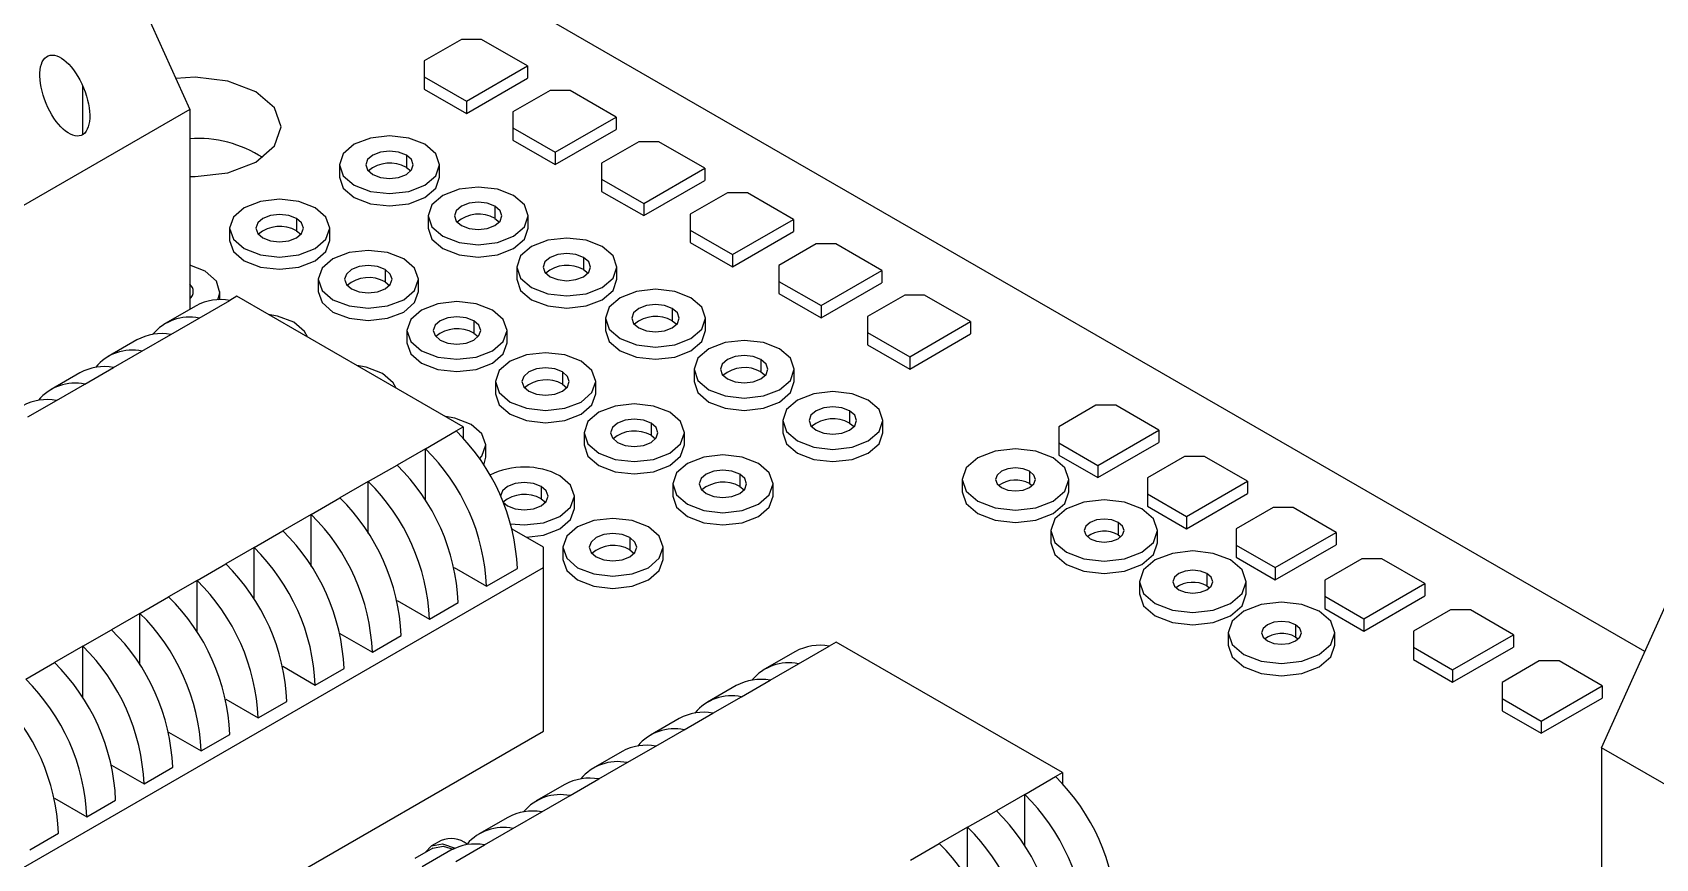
# Model space of a CAD drawing. Header units: millimetres. Extents: x 36 to 151, y 48 to 186.
# Drawn here: x 97.44 to 103.91, y 151.86 to 155.16 of the extents above; entities that cross this region are included whole.
import ezdxf

# ---------------------------------------------------------------- set-up
doc = ezdxf.new("R2010")
doc.units = ezdxf.units.MM

msp = doc.modelspace()

# ---------------------------------------------------------------- linework, layer by layer
at = {"color": 7, "linetype": 'Continuous', "lineweight": 25}
for p, q in [((97.7664, 155.5113), (98.0635, 154.8499)), ((103.8662, 152.6861), (99.0666, 155.4568)), ((99.1468, 155.1298), (98.9989, 155.0444)), ((99.2264, 155.1298), (99.1468, 155.1298)), ((99.4098, 155.0239), (99.2264, 155.1298)), ((98.9989, 155.0444), (98.9989, 154.9804)), ((99.1667, 154.8835), (99.4098, 155.0239)), ((99.4098, 155.0239), (99.4098, 154.9749)), ((98.9989, 154.9804), (98.9989, 154.9314)), ((98.9989, 154.9804), (99.1667, 154.8835)), ((99.1667, 154.8345), (99.4098, 154.9749)), ((97.6355, 154.9461), (97.6355, 154.7488)), ((98.9989, 154.9314), (99.1667, 154.8345)), ((99.5003, 154.9257), (99.3524, 154.8403)), ((99.58, 154.9257), (99.5003, 154.9257)), ((99.7634, 154.8198), (99.58, 154.9257)), ((98.0635, 154.8499), (94.4242, 152.749)), ((98.0635, 154.8499), (98.0635, 154.0518)), ((99.1667, 154.8835), (99.1667, 154.8345)), ((99.3524, 154.8403), (99.3524, 154.7763)), ((99.3524, 154.7763), (99.5202, 154.6794)), ((99.3524, 154.7763), (99.3524, 154.7273)), ((99.5202, 154.6794), (99.7634, 154.8198)), ((99.5202, 154.6304), (99.7634, 154.7708)), ((99.7634, 154.8198), (99.7634, 154.7708)), ((99.3524, 154.7273), (99.5202, 154.6304)), ((99.8539, 154.7216), (99.706, 154.6362)), ((99.9335, 154.7216), (99.8539, 154.7216)), ((100.1169, 154.6157), (99.9335, 154.7216)), ((98.9272, 154.6681), (98.9272, 154.6191)), ((99.5202, 154.6794), (99.5202, 154.6304)), ((99.706, 154.6362), (99.706, 154.5722)), ((98.6606, 154.6294), (98.6606, 154.5805)), ((98.9272, 154.6191), (98.9448, 154.6049)), ((99.06, 154.5805), (99.06, 154.6294)), ((99.706, 154.5722), (99.706, 154.5232)), ((99.706, 154.5722), (99.8738, 154.4753)), ((99.8738, 154.4753), (100.1169, 154.6157)), ((99.8738, 154.4263), (100.1169, 154.5667)), ((100.1169, 154.6157), (100.1169, 154.5667)), ((99.706, 154.5232), (99.8738, 154.4263)), ((100.2074, 154.5175), (100.0595, 154.4321)), ((100.2871, 154.5175), (100.2074, 154.5175)), ((100.4705, 154.4116), (100.2871, 154.5175)), ((99.2807, 154.4639), (99.2807, 154.415)), ((99.8738, 154.4753), (99.8738, 154.4263)), ((98.2222, 154.3764), (98.2222, 154.3274)), ((98.4888, 154.415), (98.4888, 154.366)), ((98.6216, 154.3274), (98.6216, 154.3764)), ((99.0141, 154.4253), (99.0141, 154.3763)), ((99.2807, 154.415), (99.2984, 154.4008)), ((99.4135, 154.3763), (99.4135, 154.4253)), ((100.0595, 154.4321), (100.0595, 154.3681)), ((100.2273, 154.2712), (100.4705, 154.4116)), ((100.4705, 154.4116), (100.4705, 154.3626)), ((98.4888, 154.366), (98.5064, 154.3519)), ((100.0595, 154.3681), (100.2273, 154.2712)), ((100.0595, 154.3681), (100.0595, 154.3191)), ((100.0595, 154.3191), (100.2273, 154.2222)), ((100.2273, 154.2222), (100.4705, 154.3626)), ((100.561, 154.3134), (100.4131, 154.228)), ((100.6406, 154.3134), (100.561, 154.3134)), ((100.824, 154.2075), (100.6406, 154.3134)), ((99.6343, 154.2598), (99.6343, 154.2109)), ((100.2273, 154.2712), (100.2273, 154.2222)), ((98.8423, 154.2109), (98.8423, 154.1619)), ((99.3677, 154.2212), (99.3677, 154.1722)), ((99.6343, 154.2109), (99.6519, 154.1967)), ((99.7671, 154.1722), (99.7671, 154.2212)), ((100.4131, 154.228), (100.4131, 154.164)), ((100.5809, 154.0671), (100.824, 154.2075)), ((100.824, 154.2075), (100.824, 154.1585)), ((98.1832, 154.0909), (98.1832, 154.1233)), ((98.5757, 154.1723), (98.5757, 154.1233)), ((98.8423, 154.1619), (98.86, 154.1478)), ((98.9751, 154.1233), (98.9751, 154.1723)), ((100.4131, 154.164), (100.4131, 154.115)), ((100.4131, 154.164), (100.5809, 154.0671)), ((100.4131, 154.115), (100.5809, 154.0181)), ((100.5809, 154.0181), (100.824, 154.1585)), ((98.0885, 154.0663), (97.9658, 153.9955)), ((98.0635, 154.1034), (98.068, 154.0988)), ((98.1007, 154.0172), (98.2233, 154.088)), ((98.2516, 154.1043), (98.2233, 154.088)), ((99.1541, 153.5833), (98.2516, 154.1043)), ((99.9878, 154.0557), (99.9878, 154.0068)), ((100.5809, 154.0671), (100.5809, 154.0181)), ((100.9145, 154.1093), (100.7666, 154.0239)), ((100.9942, 154.1093), (100.9145, 154.1093)), ((101.1776, 154.0034), (100.9942, 154.1093)), ((97.9876, 153.9519), (98.1007, 154.0172)), ((99.1959, 154.0068), (99.1959, 153.9578)), ((99.7212, 154.0171), (99.7212, 153.9681)), ((99.9878, 154.0068), (100.0055, 153.9926)), ((100.1207, 153.9681), (100.1207, 154.0171)), ((100.7666, 154.0239), (100.7666, 153.9599)), ((100.9344, 153.863), (101.1776, 154.0034)), ((101.1776, 154.0034), (101.1776, 153.9544)), ((97.8527, 153.9302), (97.7382, 153.864)), ((97.873, 153.8858), (97.9876, 153.9519)), ((98.9293, 153.9682), (98.9293, 153.9192)), ((99.1959, 153.9578), (99.2135, 153.9437)), ((99.3287, 153.9192), (99.3287, 153.9682)), ((100.7666, 153.9599), (100.9344, 153.863)), ((100.7666, 153.9599), (100.7666, 153.9109)), ((100.9344, 153.814), (101.1776, 153.9544)), ((97.7599, 153.8205), (97.873, 153.8858)), ((100.7666, 153.9109), (100.9344, 153.814)), ((100.9344, 153.863), (100.9344, 153.814)), ((97.625, 153.7987), (97.5105, 153.7326)), ((97.6453, 153.7543), (97.7599, 153.8205)), ((99.5494, 153.8027), (99.5494, 153.7537)), ((100.0748, 153.813), (100.0748, 153.764)), ((100.3414, 153.8516), (100.3414, 153.8027)), ((100.3414, 153.8027), (100.359, 153.7885)), ((100.4742, 153.764), (100.4742, 153.813)), ((97.5322, 153.689), (97.6453, 153.7543)), ((99.2828, 153.7641), (99.2828, 153.7151)), ((99.5494, 153.7537), (99.5671, 153.7396)), ((99.6822, 153.7151), (99.6822, 153.7641)), ((97.4177, 153.6229), (97.5322, 153.689)), ((101.6768, 153.6693), (101.5289, 153.5839)), ((101.7564, 153.6693), (101.6768, 153.6693)), ((101.9283, 153.57), (101.7564, 153.6693)), ((99.903, 153.5986), (99.903, 153.5496)), ((100.4283, 153.6089), (100.4283, 153.5599)), ((100.6949, 153.6475), (100.6949, 153.5985)), ((100.6949, 153.5985), (100.7126, 153.5844)), ((100.8278, 153.5599), (100.8278, 153.6089)), ((99.0032, 153.4962), (99.1258, 153.567)), ((99.1258, 153.567), (99.1541, 153.5833)), ((99.1541, 153.5833), (99.1541, 153.5371)), ((99.6364, 153.5599), (99.6364, 153.511)), ((99.903, 153.5496), (99.9206, 153.5355)), ((100.0358, 153.511), (100.0358, 153.5599)), ((101.5289, 153.5839), (101.5289, 153.5199)), ((101.6851, 153.4296), (101.9283, 153.57)), ((101.9283, 153.57), (101.9283, 153.521)), ((99.0032, 153.4962), (98.8901, 153.4309)), ((99.0032, 153.2892), (99.0032, 153.4962)), ((99.2438, 153.462), (99.2438, 153.511)), ((101.5289, 153.5199), (101.5289, 153.4709)), ((101.5289, 153.5199), (101.6851, 153.4296)), ((101.5289, 153.4709), (101.6851, 153.3807)), ((101.6851, 153.3807), (101.9283, 153.521)), ((98.7755, 153.3648), (98.8901, 153.4309)), ((99.236, 153.4299), (99.2438, 153.462)), ((101.4125, 153.4058), (101.4125, 153.3568)), ((101.6851, 153.4296), (101.6851, 153.3807)), ((102.0303, 153.4652), (101.8824, 153.3798)), ((102.1099, 153.4652), (102.0303, 153.4652)), ((102.2818, 153.3659), (102.1099, 153.4652)), ((98.7755, 153.3648), (98.6624, 153.2995)), ((98.7755, 153.1577), (98.7755, 153.3648)), ((99.4646, 153.3455), (99.4646, 153.2965)), ((99.9899, 153.3558), (99.9899, 153.3069)), ((100.2565, 153.3945), (100.2565, 153.3455)), ((100.2565, 153.3455), (100.2742, 153.3314)), ((100.3894, 153.3069), (100.3894, 153.3558)), ((101.1439, 153.3734), (101.1439, 153.3244)), ((101.4125, 153.3568), (101.4234, 153.3489)), ((101.5688, 153.3244), (101.5688, 153.3734)), ((101.8824, 153.3798), (101.8824, 153.3157)), ((102.0387, 153.2255), (102.2818, 153.3659)), ((102.2818, 153.3659), (102.2818, 153.3169)), ((98.5478, 153.2333), (98.6624, 153.2995)), ((99.4646, 153.2965), (99.4822, 153.2824)), ((99.5974, 153.2579), (99.5974, 153.3069)), ((101.8824, 153.3157), (102.0387, 153.2255)), ((101.8824, 153.3157), (101.8824, 153.2668)), ((102.0387, 153.1766), (102.2818, 153.3169)), ((98.5478, 153.2333), (98.4347, 153.168)), ((98.5478, 153.0263), (98.5478, 153.2333)), ((101.8824, 153.2668), (102.0387, 153.1766)), ((102.0387, 153.2255), (102.0387, 153.1766)), ((102.3839, 153.2611), (102.236, 153.1757)), ((102.4635, 153.2611), (102.3839, 153.2611)), ((102.6354, 153.1618), (102.4635, 153.2611)), ((98.3201, 153.1019), (98.4347, 153.168)), ((99.4742, 153.1032), (99.3492, 153.1754)), ((101.4975, 153.1693), (101.4975, 153.1203)), ((101.766, 153.2017), (101.766, 153.1527)), ((101.766, 153.1527), (101.777, 153.1448)), ((101.9223, 153.1203), (101.9223, 153.1693)), ((102.236, 153.1757), (102.236, 153.1116)), ((102.3922, 153.0214), (102.6354, 153.1618)), ((102.6354, 153.1618), (102.6354, 153.1128)), ((98.3201, 153.1019), (98.207, 153.0366)), ((98.3201, 152.8949), (98.3201, 153.1019)), ((99.4742, 153.0216), (99.4742, 153.1032)), ((99.5515, 153.1028), (99.5515, 153.0538)), ((99.8181, 153.1414), (99.8181, 153.0924)), ((99.8181, 153.0924), (99.8358, 153.0783)), ((99.9509, 153.0538), (99.9509, 153.1028)), ((102.236, 153.1116), (102.3922, 153.0214)), ((102.236, 153.1116), (102.236, 153.0627)), ((102.3922, 152.9724), (102.6354, 153.1128)), ((96.6888, 151.4136), (99.4742, 153.0216)), ((98.0925, 152.9704), (98.207, 153.0366)), ((99.1177, 153.0218), (99.2473, 152.947)), ((99.2473, 152.947), (99.3699, 153.0178)), ((99.4742, 152.3683), (99.4742, 153.0216)), ((102.236, 153.0627), (102.3922, 152.9724)), ((102.3922, 153.0214), (102.3922, 152.9724)), ((102.7374, 153.057), (102.5895, 152.9716)), ((102.8171, 153.057), (102.7374, 153.057)), ((102.989, 152.9577), (102.8171, 153.057)), ((98.0925, 152.9704), (97.9793, 152.9051)), ((98.0925, 152.7634), (98.0925, 152.9704)), ((101.851, 152.9652), (101.851, 152.9162)), ((102.1196, 152.9976), (102.1196, 152.9486)), ((102.1196, 152.9486), (102.1305, 152.9407)), ((102.2759, 152.9162), (102.2759, 152.9652)), ((102.5895, 152.9716), (102.5895, 152.9075)), ((102.7458, 152.8173), (102.989, 152.9577)), ((102.989, 152.9577), (102.989, 152.9087)), ((103.6937, 152.302), (103.9908, 152.9634)), ((97.8648, 152.839), (97.9793, 152.9051)), ((98.89, 152.8904), (99.0196, 152.8156)), ((102.5895, 152.9075), (102.5895, 152.8586)), ((102.5895, 152.9075), (102.7458, 152.8173)), ((102.7458, 152.7683), (102.989, 152.9087)), ((97.8648, 152.839), (97.7516, 152.7737)), ((97.8648, 152.632), (97.8648, 152.839)), ((99.0196, 152.8156), (99.1342, 152.8817)), ((102.5895, 152.8586), (102.7458, 152.7683)), ((103.091, 152.8529), (102.9431, 152.7675)), ((103.1706, 152.8529), (103.091, 152.8529)), ((103.3425, 152.7536), (103.1706, 152.8529)), ((97.6371, 152.7076), (97.7516, 152.7737)), ((98.6624, 152.7589), (98.7919, 152.6842)), ((102.2046, 152.7611), (102.2046, 152.7121)), ((102.4731, 152.7935), (102.4731, 152.7445)), ((102.6294, 152.7121), (102.6294, 152.7611)), ((102.7458, 152.8173), (102.7458, 152.7683)), ((102.9431, 152.7675), (102.9431, 152.7034)), ((103.0993, 152.6132), (103.3425, 152.7536)), ((103.3425, 152.7536), (103.3425, 152.7046)), ((97.6371, 152.7076), (97.5239, 152.6423)), ((97.6371, 152.5005), (97.6371, 152.7076)), ((98.7919, 152.6842), (98.9065, 152.7503)), ((100.4907, 152.6375), (100.6134, 152.7083)), ((100.6416, 152.7246), (100.6134, 152.7083)), ((101.5441, 152.2036), (100.6416, 152.7246)), ((102.4731, 152.7445), (102.4841, 152.7366)), ((102.9431, 152.7034), (103.0993, 152.6132)), ((102.9431, 152.7034), (102.9431, 152.6544)), ((103.0993, 152.5642), (103.3425, 152.7046)), ((97.4094, 152.5761), (97.5239, 152.6423)), ((98.4347, 152.6275), (98.5642, 152.5527)), ((100.4785, 152.6865), (100.3559, 152.6157)), ((100.3776, 152.5722), (100.4907, 152.6375)), ((102.9431, 152.6544), (103.0993, 152.5642)), ((103.4445, 152.6488), (103.2966, 152.5634)), ((103.5242, 152.6488), (103.4445, 152.6488)), ((103.6961, 152.5495), (103.5242, 152.6488)), ((98.5642, 152.5527), (98.6788, 152.6188)), ((100.2631, 152.506), (100.3776, 152.5722)), ((103.0993, 152.6132), (103.0993, 152.5642)), ((103.2966, 152.5634), (103.2966, 152.4993)), ((98.207, 152.4961), (98.3365, 152.4213)), ((100.2427, 152.5504), (100.1282, 152.4843)), ((100.1499, 152.4407), (100.2631, 152.506)), ((103.2966, 152.4993), (103.4529, 152.4091)), ((103.2966, 152.4993), (103.2966, 152.4503)), ((103.4529, 152.4091), (103.6961, 152.5495)), ((103.4529, 152.3601), (103.6961, 152.5005)), ((103.6961, 152.5495), (103.6961, 152.5005)), ((98.3365, 152.4213), (98.4511, 152.4874)), ((100.0354, 152.3746), (100.1499, 152.4407)), ((103.2966, 152.4503), (103.4529, 152.3601)), ((96.6888, 150.7604), (99.4742, 152.3683)), ((100.015, 152.419), (99.9005, 152.3529)), ((99.9222, 152.3093), (100.0354, 152.3746)), ((103.4529, 152.4091), (103.4529, 152.3601)), ((97.9793, 152.3646), (98.1088, 152.2898)), ((98.1088, 152.2898), (98.2234, 152.356)), ((99.8077, 152.2432), (99.9222, 152.3093)), ((105.1722, 151.4485), (103.6937, 152.302)), ((103.6937, 152.302), (103.6937, 151.3222)), ((99.7874, 152.2876), (99.6728, 152.2214)), ((99.6945, 152.1778), (99.8077, 152.2432)), ((97.7516, 152.2332), (97.8812, 152.1584)), ((97.8812, 152.1584), (97.9957, 152.2245)), ((99.58, 152.1117), (99.6945, 152.1778)), ((101.3932, 152.1165), (101.5158, 152.1873)), ((101.5158, 152.1873), (101.5441, 152.2036)), ((101.5441, 152.2036), (101.5441, 152.1574)), ((99.5597, 152.1561), (99.4451, 152.09)), ((99.4669, 152.0464), (99.58, 152.1117)), ((101.3932, 152.1165), (101.2801, 152.0512)), ((101.3932, 151.9094), (101.3932, 152.1165)), ((97.5239, 152.1017), (97.6535, 152.0269)), ((97.6535, 152.0269), (97.768, 152.0931)), ((99.3523, 151.9803), (99.4669, 152.0464)), ((101.1655, 151.985), (101.2801, 152.0512)), ((99.332, 152.0247), (99.2174, 151.9585)), ((99.2392, 151.915), (99.3523, 151.9803)), ((101.1655, 151.985), (101.0524, 151.9197)), ((101.1655, 151.778), (101.1655, 151.985)), ((97.4258, 151.8955), (97.5403, 151.9616)), ((99.0661, 151.9328), (99.0281, 151.9109)), ((99.1246, 151.8488), (99.2392, 151.915)), ((100.9379, 151.8536), (101.0524, 151.9197)), ((99.0331, 151.9023), (98.9606, 151.8604)), ((99.1043, 151.8932), (98.9897, 151.8271))]:
    msp.add_line(p, q, dxfattribs=at)
at = {"color": 7, "linetype": 'Continuous', "lineweight": 25, "flags": 128}
for points in [[(98.0635, 154.5824), (98.0844, 154.5821), (98.2159, 154.5972), (98.3274, 154.6401), (98.4018, 154.7045), (98.428, 154.7804), (98.4018, 154.8563), (98.3274, 154.9206), (98.2159, 154.9636), (98.0844, 154.9787), (98.0079, 154.9737)], [(99.0015, 154.711), (98.9367, 154.736), (98.8603, 154.7447), (98.7839, 154.736), (98.7191, 154.711), (98.6758, 154.6736), (98.6606, 154.6294), (98.6758, 154.5853), (98.7191, 154.5479), (98.7839, 154.5229), (98.8603, 154.5142), (98.9367, 154.5229), (99.0015, 154.5479), (99.0448, 154.5853), (99.06, 154.6294), (99.0448, 154.6736), (99.0015, 154.711)], [(98.9272, 154.6681), (98.8965, 154.6799), (98.8603, 154.684), (98.8241, 154.6799), (98.7934, 154.6681), (98.7729, 154.6503), (98.7657, 154.6294), (98.7729, 154.6086), (98.7934, 154.5908), (98.8241, 154.579), (98.8603, 154.5748), (98.8965, 154.579), (98.9272, 154.5908), (98.9477, 154.6086), (98.9549, 154.6294), (98.9477, 154.6503), (98.9272, 154.6681)], [(98.6606, 154.5805), (98.6758, 154.5363), (98.7191, 154.4989), (98.7839, 154.4739), (98.8603, 154.4652), (98.9367, 154.4739), (99.0015, 154.4989), (99.0448, 154.5363), (99.06, 154.5805), (99.06, 154.5805)], [(99.3551, 154.5069), (99.2903, 154.5319), (99.2138, 154.5406), (99.1374, 154.5319), (99.0726, 154.5069), (99.0293, 154.4695), (99.0141, 154.4253), (99.0293, 154.3812), (99.0726, 154.3438), (99.1374, 154.3188), (99.2138, 154.3101), (99.2903, 154.3188), (99.3551, 154.3438), (99.3983, 154.3812), (99.4135, 154.4253), (99.3983, 154.4695), (99.3551, 154.5069)], [(98.5631, 154.4579), (98.4983, 154.4829), (98.4219, 154.4916), (98.3455, 154.4829), (98.2807, 154.4579), (98.2374, 154.4205), (98.2222, 154.3764), (98.2374, 154.3322), (98.2807, 154.2948), (98.3455, 154.2698), (98.4219, 154.2611), (98.4983, 154.2698), (98.5631, 154.2948), (98.6064, 154.3322), (98.6216, 154.3764), (98.6064, 154.4205), (98.5631, 154.4579)], [(99.2807, 154.4639), (99.25, 154.4758), (99.2138, 154.4799), (99.1776, 154.4758), (99.147, 154.4639), (99.1265, 154.4462), (99.1193, 154.4253), (99.1265, 154.4044), (99.147, 154.3867), (99.1776, 154.3749), (99.2138, 154.3707), (99.25, 154.3749), (99.2807, 154.3867), (99.3012, 154.4044), (99.3084, 154.4253), (99.3012, 154.4462), (99.2807, 154.4639)], [(98.4888, 154.415), (98.4581, 154.4268), (98.4219, 154.431), (98.3857, 154.4268), (98.355, 154.415), (98.3345, 154.3973), (98.3273, 154.3764), (98.3345, 154.3555), (98.355, 154.3378), (98.3857, 154.3259), (98.4219, 154.3218), (98.4581, 154.3259), (98.4888, 154.3378), (98.5093, 154.3555), (98.5165, 154.3764), (98.5093, 154.3973), (98.4888, 154.415)], [(99.0141, 154.3763), (99.0293, 154.3322), (99.0726, 154.2948), (99.1374, 154.2698), (99.2138, 154.2611), (99.2903, 154.2698), (99.3551, 154.2948), (99.3983, 154.3322), (99.4135, 154.3763), (99.4135, 154.3763)], [(98.2222, 154.3274), (98.2374, 154.2832), (98.2807, 154.2458), (98.3455, 154.2209), (98.4219, 154.2121), (98.4983, 154.2209), (98.5631, 154.2458), (98.6064, 154.2832), (98.6216, 154.3274), (98.6216, 154.3274)], [(99.7086, 154.3028), (99.6438, 154.3278), (99.5674, 154.3365), (99.491, 154.3278), (99.4262, 154.3028), (99.3829, 154.2654), (99.3677, 154.2212), (99.3829, 154.1771), (99.4262, 154.1397), (99.491, 154.1147), (99.5674, 154.106), (99.6438, 154.1147), (99.7086, 154.1397), (99.7519, 154.1771), (99.7671, 154.2212), (99.7519, 154.2654), (99.7086, 154.3028)], [(98.9166, 154.2538), (98.8519, 154.2788), (98.7754, 154.2875), (98.699, 154.2788), (98.6342, 154.2538), (98.5909, 154.2164), (98.5757, 154.1723), (98.5909, 154.1281), (98.6342, 154.0907), (98.699, 154.0657), (98.7754, 154.057), (98.8519, 154.0657), (98.9166, 154.0907), (98.9599, 154.1281), (98.9751, 154.1723), (98.9599, 154.2164), (98.9166, 154.2538)], [(99.6343, 154.2598), (99.6036, 154.2717), (99.5674, 154.2758), (99.5312, 154.2717), (99.5005, 154.2598), (99.48, 154.2421), (99.4728, 154.2212), (99.48, 154.2003), (99.5005, 154.1826), (99.5312, 154.1708), (99.5674, 154.1666), (99.6036, 154.1708), (99.6343, 154.1826), (99.6548, 154.2003), (99.662, 154.2212), (99.6548, 154.2421), (99.6343, 154.2598)], [(98.1751, 154.0907), (98.183, 154.1185), (98.1695, 154.1652), (98.1247, 154.2048), (98.0635, 154.2289)], [(98.8423, 154.2109), (98.8116, 154.2227), (98.7754, 154.2269), (98.7392, 154.2227), (98.7086, 154.2109), (98.6881, 154.1931), (98.6809, 154.1723), (98.6881, 154.1514), (98.7086, 154.1336), (98.7392, 154.1218), (98.7754, 154.1177), (98.8116, 154.1218), (98.8423, 154.1336), (98.8628, 154.1514), (98.87, 154.1723), (98.8628, 154.1931), (98.8423, 154.2109)], [(98.5757, 154.1233), (98.5909, 154.0791), (98.6342, 154.0417), (98.699, 154.0168), (98.7754, 154.008), (98.8519, 154.0168), (98.9166, 154.0417), (98.9599, 154.0791), (98.9751, 154.1233), (98.9751, 154.1233)], [(99.3677, 154.1722), (99.3829, 154.1281), (99.4262, 154.0907), (99.491, 154.0657), (99.5674, 154.057), (99.6438, 154.0657), (99.7086, 154.0907), (99.7519, 154.1281), (99.7671, 154.1722), (99.7671, 154.1722)], [(100.0622, 154.0987), (99.9974, 154.1237), (99.9209, 154.1324), (99.8445, 154.1237), (99.7797, 154.0987), (99.7364, 154.0613), (99.7212, 154.0171), (99.7364, 153.973), (99.7797, 153.9356), (99.8445, 153.9106), (99.9209, 153.9018), (99.9974, 153.9106), (100.0622, 153.9356), (100.1054, 153.973), (100.1207, 154.0171), (100.1054, 154.0613), (100.0622, 154.0987)], [(99.2702, 154.0497), (99.2054, 154.0747), (99.129, 154.0834), (99.0526, 154.0747), (98.9878, 154.0497), (98.9445, 154.0123), (98.9293, 153.9682), (98.9445, 153.924), (98.9878, 153.8866), (99.0526, 153.8616), (99.129, 153.8529), (99.2054, 153.8616), (99.2702, 153.8866), (99.3135, 153.924), (99.3287, 153.9682), (99.3135, 154.0123), (99.2702, 154.0497)], [(99.9878, 154.0557), (99.9571, 154.0676), (99.9209, 154.0717), (99.8847, 154.0676), (99.8541, 154.0557), (99.8336, 154.038), (99.8264, 154.0171), (99.8336, 153.9962), (99.8541, 153.9785), (99.8847, 153.9667), (99.9209, 153.9625), (99.9571, 153.9667), (99.9878, 153.9785), (100.0083, 153.9962), (100.0155, 154.0171), (100.0083, 154.038), (99.9878, 154.0557)], [(98.4782, 154.0007), (98.4134, 154.0257), (98.3766, 154.0322)], [(98.5328, 153.942), (98.5215, 153.9633), (98.4782, 154.0007)], [(99.1959, 154.0068), (99.1652, 154.0186), (99.129, 154.0228), (99.0928, 154.0186), (99.0621, 154.0068), (99.0416, 153.989), (99.0344, 153.9682), (99.0416, 153.9473), (99.0621, 153.9295), (99.0928, 153.9177), (99.129, 153.9136), (99.1652, 153.9177), (99.1959, 153.9295), (99.2164, 153.9473), (99.2236, 153.9682), (99.2164, 153.989), (99.1959, 154.0068)], [(98.9293, 153.9192), (98.9445, 153.875), (98.9878, 153.8376), (99.0526, 153.8126), (99.129, 153.8039), (99.2054, 153.8126), (99.2702, 153.8376), (99.3135, 153.875), (99.3287, 153.9192), (99.3287, 153.9192)], [(99.7212, 153.9681), (99.7364, 153.924), (99.7797, 153.8866), (99.8445, 153.8616), (99.9209, 153.8529), (99.9974, 153.8616), (100.0622, 153.8866), (100.1054, 153.924), (100.1207, 153.9681), (100.1207, 153.9681)], [(100.4157, 153.8946), (100.3509, 153.9195), (100.2745, 153.9283), (100.1981, 153.9195), (100.1333, 153.8946), (100.09, 153.8572), (100.0748, 153.813), (100.09, 153.7689), (100.1333, 153.7315), (100.1981, 153.7065), (100.2745, 153.6977), (100.3509, 153.7065), (100.4157, 153.7315), (100.459, 153.7689), (100.4742, 153.813), (100.459, 153.8572), (100.4157, 153.8946)], [(99.6238, 153.8456), (99.559, 153.8706), (99.4825, 153.8793), (99.4061, 153.8706), (99.3413, 153.8456), (99.298, 153.8082), (99.2828, 153.7641), (99.298, 153.7199), (99.3413, 153.6825), (99.4061, 153.6575), (99.4825, 153.6488), (99.559, 153.6575), (99.6238, 153.6825), (99.667, 153.7199), (99.6822, 153.7641), (99.667, 153.8082), (99.6238, 153.8456)], [(100.3414, 153.8516), (100.3107, 153.8635), (100.2745, 153.8676), (100.2383, 153.8635), (100.2076, 153.8516), (100.1871, 153.8339), (100.1799, 153.813), (100.1871, 153.7921), (100.2076, 153.7744), (100.2383, 153.7626), (100.2745, 153.7584), (100.3107, 153.7626), (100.3414, 153.7744), (100.3619, 153.7921), (100.3691, 153.813), (100.3619, 153.8339), (100.3414, 153.8516)], [(98.8318, 153.7966), (98.767, 153.8216), (98.7302, 153.8281)], [(98.8863, 153.7379), (98.8751, 153.7592), (98.8318, 153.7966)], [(99.5494, 153.8027), (99.5187, 153.8145), (99.4825, 153.8187), (99.4463, 153.8145), (99.4157, 153.8027), (99.3952, 153.7849), (99.388, 153.7641), (99.3952, 153.7432), (99.4157, 153.7254), (99.4463, 153.7136), (99.4825, 153.7095), (99.5187, 153.7136), (99.5494, 153.7254), (99.5699, 153.7432), (99.5771, 153.7641), (99.5699, 153.7849), (99.5494, 153.8027)], [(100.0748, 153.764), (100.09, 153.7199), (100.1333, 153.6825), (100.1981, 153.6575), (100.2745, 153.6488), (100.3509, 153.6575), (100.4157, 153.6825), (100.459, 153.7199), (100.4742, 153.764), (100.4742, 153.764)], [(99.2828, 153.7151), (99.298, 153.6709), (99.3413, 153.6335), (99.4061, 153.6085), (99.4825, 153.5998), (99.559, 153.6085), (99.6238, 153.6335), (99.667, 153.6709), (99.6822, 153.7151), (99.6822, 153.7151)], [(99.9773, 153.6415), (99.9125, 153.6665), (99.8361, 153.6752), (99.7597, 153.6665), (99.6949, 153.6415), (99.6516, 153.6041), (99.6364, 153.5599), (99.6516, 153.5158), (99.6949, 153.4784), (99.7597, 153.4534), (99.8361, 153.4447), (99.9125, 153.4534), (99.9773, 153.4784), (100.0206, 153.5158), (100.0358, 153.5599), (100.0206, 153.6041), (99.9773, 153.6415)], [(100.7693, 153.6905), (100.7045, 153.7154), (100.628, 153.7242), (100.5516, 153.7154), (100.4868, 153.6905), (100.4435, 153.6531), (100.4283, 153.6089), (100.4435, 153.5648), (100.4868, 153.5274), (100.5516, 153.5024), (100.628, 153.4936), (100.7045, 153.5024), (100.7693, 153.5274), (100.8126, 153.5648), (100.8278, 153.6089), (100.8126, 153.6531), (100.7693, 153.6905)], [(100.6949, 153.6475), (100.6642, 153.6594), (100.628, 153.6635), (100.5919, 153.6594), (100.5612, 153.6475), (100.5407, 153.6298), (100.5335, 153.6089), (100.5407, 153.588), (100.5612, 153.5703), (100.5919, 153.5585), (100.628, 153.5543), (100.6642, 153.5585), (100.6949, 153.5703), (100.7154, 153.588), (100.7226, 153.6089), (100.7154, 153.6298), (100.6949, 153.6475)], [(99.1853, 153.5925), (99.1206, 153.6175), (99.0837, 153.624)], [(99.903, 153.5986), (99.8723, 153.6104), (99.8361, 153.6145), (99.7999, 153.6104), (99.7692, 153.5986), (99.7487, 153.5808), (99.7415, 153.5599), (99.7487, 153.5391), (99.7692, 153.5213), (99.7999, 153.5095), (99.8361, 153.5054), (99.8723, 153.5095), (99.903, 153.5213), (99.9235, 153.5391), (99.9307, 153.5599), (99.9235, 153.5808), (99.903, 153.5986)], [(99.2189, 153.4552), (99.2286, 153.4668), (99.2438, 153.511), (99.2286, 153.5551), (99.1853, 153.5925)], [(100.4283, 153.5599), (100.4435, 153.5158), (100.4868, 153.4784), (100.5516, 153.4534), (100.628, 153.4447), (100.7045, 153.4534), (100.7693, 153.4784), (100.8126, 153.5158), (100.8278, 153.5599), (100.8278, 153.5599)], [(99.6364, 153.511), (99.6516, 153.4668), (99.6949, 153.4294), (99.7597, 153.4044), (99.8361, 153.3957), (99.9125, 153.4044), (99.9773, 153.4294), (100.0206, 153.4668), (100.0358, 153.511), (100.0358, 153.511)], [(100.3309, 153.4374), (100.2661, 153.4624), (100.1896, 153.4711), (100.1132, 153.4624), (100.0484, 153.4374), (100.0051, 153.4), (99.9899, 153.3558), (100.0051, 153.3117), (100.0484, 153.2743), (100.1132, 153.2493), (100.1896, 153.2406), (100.2661, 153.2493), (100.3309, 153.2743), (100.3741, 153.3117), (100.3894, 153.3558), (100.3741, 153.4), (100.3309, 153.4374)], [(101.5066, 153.4601), (101.4376, 153.4867), (101.3564, 153.4961), (101.2751, 153.4867), (101.2061, 153.4601), (101.1601, 153.4204), (101.1439, 153.3734), (101.1601, 153.3265), (101.2061, 153.2867), (101.2751, 153.2601), (101.3564, 153.2508), (101.4376, 153.2601), (101.5066, 153.2867), (101.5526, 153.3265), (101.5688, 153.3734), (101.5526, 153.4204), (101.5066, 153.4601)], [(100.2565, 153.3945), (100.2258, 153.4063), (100.1896, 153.4104), (100.1534, 153.4063), (100.1228, 153.3945), (100.1023, 153.3767), (100.0951, 153.3558), (100.1023, 153.335), (100.1228, 153.3172), (100.1534, 153.3054), (100.1896, 153.3012), (100.2258, 153.3054), (100.2565, 153.3172), (100.277, 153.335), (100.2842, 153.3558), (100.277, 153.3767), (100.2565, 153.3945)], [(101.4125, 153.4058), (101.3867, 153.4158), (101.3564, 153.4192), (101.326, 153.4158), (101.3002, 153.4058), (101.283, 153.391), (101.277, 153.3734), (101.283, 153.3559), (101.3002, 153.341), (101.326, 153.3311), (101.3564, 153.3276), (101.3867, 153.3311), (101.4125, 153.341), (101.4297, 153.3559), (101.4357, 153.3734), (101.4297, 153.391), (101.4125, 153.4058)], [(99.4646, 153.3455), (99.4339, 153.3573), (99.3977, 153.3615), (99.3615, 153.3573), (99.3308, 153.3455), (99.3103, 153.3278), (99.3031, 153.3069)], [(99.3132, 153.2824), (99.3308, 153.2683), (99.3615, 153.2564), (99.3977, 153.2523), (99.4339, 153.2564), (99.4646, 153.2683), (99.4851, 153.286), (99.4923, 153.3069), (99.4851, 153.3278), (99.4646, 153.3455), (99.4646, 153.3455)], [(99.3437, 153.1959), (99.3977, 153.1916), (99.4741, 153.2004), (99.5389, 153.2253), (99.5822, 153.2627), (99.5974, 153.3069), (99.5822, 153.351), (99.5389, 153.3884)], [(99.9899, 153.3069), (100.0051, 153.2627), (100.0484, 153.2253), (100.1132, 153.2003), (100.1896, 153.1916), (100.2661, 153.2003), (100.3309, 153.2253), (100.3741, 153.2627), (100.3894, 153.3069), (100.3894, 153.3069)], [(101.1439, 153.3244), (101.1601, 153.2775), (101.2061, 153.2377), (101.2751, 153.2111), (101.3564, 153.2018), (101.4376, 153.2111), (101.5066, 153.2377), (101.5526, 153.2775), (101.5688, 153.3244), (101.5688, 153.3244)], [(101.8601, 153.256), (101.7912, 153.2826), (101.7099, 153.292), (101.6286, 153.2826), (101.5597, 153.256), (101.5136, 153.2163), (101.4975, 153.1693), (101.5136, 153.1224), (101.5597, 153.0826), (101.6286, 153.056), (101.7099, 153.0467), (101.7912, 153.056), (101.8601, 153.0826), (101.9062, 153.1224), (101.9223, 153.1693), (101.9062, 153.2163), (101.8601, 153.256)], [(99.4059, 153.1427), (99.4741, 153.1514), (99.5389, 153.1763), (99.5822, 153.2138), (99.5974, 153.2579)], [(99.8925, 153.1843), (99.8277, 153.2093), (99.7512, 153.218), (99.6748, 153.2093), (99.61, 153.1843), (99.5667, 153.1469), (99.5515, 153.1028), (99.5667, 153.0586), (99.61, 153.0212), (99.6748, 152.9962), (99.7512, 152.9875), (99.8277, 152.9962), (99.8925, 153.0212), (99.9357, 153.0586), (99.9509, 153.1028), (99.9357, 153.1469), (99.8925, 153.1843)], [(101.766, 153.2017), (101.7403, 153.2117), (101.7099, 153.2151), (101.6795, 153.2117), (101.6538, 153.2017), (101.6366, 153.1869), (101.6305, 153.1693), (101.6366, 153.1518), (101.6538, 153.1369), (101.6795, 153.127), (101.7099, 153.1235), (101.7403, 153.127), (101.766, 153.1369), (101.7832, 153.1518), (101.7893, 153.1693), (101.7832, 153.1869), (101.766, 153.2017)], [(99.8181, 153.1414), (99.7874, 153.1532), (99.7512, 153.1574), (99.715, 153.1532), (99.6844, 153.1414), (99.6639, 153.1237), (99.6567, 153.1028), (99.6639, 153.0819), (99.6844, 153.0642), (99.715, 153.0523), (99.7512, 153.0482), (99.7874, 153.0523), (99.8181, 153.0642), (99.8386, 153.0819), (99.8458, 153.1028), (99.8386, 153.1237), (99.8181, 153.1414)], [(101.4975, 153.1203), (101.5136, 153.0734), (101.5597, 153.0336), (101.6286, 153.007), (101.7099, 152.9977), (101.7912, 153.007), (101.8601, 153.0336), (101.9062, 153.0734), (101.9223, 153.1203), (101.9223, 153.1203)], [(102.2137, 153.0519), (102.1448, 153.0785), (102.0635, 153.0879), (101.9822, 153.0785), (101.9132, 153.0519), (101.8672, 153.0122), (101.851, 152.9652), (101.8672, 152.9183), (101.9132, 152.8785), (101.9822, 152.8519), (102.0635, 152.8426), (102.1448, 152.8519), (102.2137, 152.8785), (102.2597, 152.9183), (102.2759, 152.9652), (102.2597, 153.0122), (102.2137, 153.0519)], [(99.5515, 153.0538), (99.5667, 153.0096), (99.61, 152.9722), (99.6748, 152.9473), (99.7512, 152.9385), (99.8277, 152.9473), (99.8925, 152.9722), (99.9357, 153.0096), (99.9509, 153.0538), (99.9509, 153.0538)], [(102.1196, 152.9976), (102.0938, 153.0076), (102.0635, 153.011), (102.0331, 153.0076), (102.0073, 152.9976), (101.9901, 152.9828), (101.9841, 152.9652), (101.9901, 152.9477), (102.0073, 152.9328), (102.0331, 152.9229), (102.0635, 152.9194), (102.0938, 152.9229), (102.1196, 152.9328), (102.1368, 152.9477), (102.1428, 152.9652), (102.1368, 152.9828), (102.1196, 152.9976)], [(101.851, 152.9162), (101.8672, 152.8693), (101.9132, 152.8295), (101.9822, 152.8029), (102.0635, 152.7936), (102.1448, 152.8029), (102.2137, 152.8295), (102.2597, 152.8693), (102.2759, 152.9162), (102.2759, 152.9162)], [(102.5672, 152.8478), (102.4983, 152.8744), (102.417, 152.8838), (102.3357, 152.8744), (102.2668, 152.8478), (102.2208, 152.8081), (102.2046, 152.7611), (102.2208, 152.7142), (102.2668, 152.6744), (102.3357, 152.6478), (102.417, 152.6385), (102.4983, 152.6478), (102.5672, 152.6744), (102.6133, 152.7142), (102.6294, 152.7611), (102.6133, 152.8081), (102.5672, 152.8478)], [(102.4731, 152.7935), (102.4474, 152.8035), (102.417, 152.8069), (102.3866, 152.8035), (102.3609, 152.7935), (102.3437, 152.7787), (102.3376, 152.7611), (102.3437, 152.7436), (102.3609, 152.7287), (102.3866, 152.7188), (102.417, 152.7153), (102.4474, 152.7188), (102.4731, 152.7287), (102.4903, 152.7436), (102.4964, 152.7611), (102.4903, 152.7787), (102.4731, 152.7935)], [(102.2046, 152.7121), (102.2208, 152.6652), (102.2668, 152.6254), (102.3357, 152.5988), (102.417, 152.5895), (102.4983, 152.5988), (102.5672, 152.6254), (102.6133, 152.6652), (102.6294, 152.7121), (102.6294, 152.7121)], [(99.0027, 151.8847), (99.0281, 151.9109), (99.0717, 151.9194), (99.122, 151.9022)], [(99.0331, 151.9023), (99.0744, 151.9103), (99.1138, 151.8983)]]:
    msp.add_lwpolyline(points, dxfattribs=at)
at = {"color": 7, "linetype": 'Continuous', "lineweight": 25}
for centre, radius, start, end in [((98.0954, 154.2573), 0.4772, 57.09627, 93.83962), ((98.8616, 154.5031), 0.1332, 60.5116, 130.13777), ((98.4232, 154.2501), 0.1332, 60.5116, 130.13777), ((99.2152, 154.299), 0.1332, 60.5116, 130.13777), ((98.7768, 154.0459), 0.1332, 60.5116, 130.13777), ((99.5687, 154.0949), 0.1332, 60.5116, 130.13777), ((98.0401, 154.1233), 0.0374, 308.80483, 51.19517), ((98.1864, 153.8881), 0.2033, 79.5234, 118.78491), ((98.0624, 153.8299), 0.1911, 78.42634, 140.24636), ((99.9223, 153.8908), 0.1332, 60.5116, 130.13777), ((97.9506, 153.752), 0.2033, 79.5234, 118.78491), ((99.1303, 153.8418), 0.1332, 60.5116, 130.13777), ((97.8347, 153.6985), 0.1911, 78.42634, 140.24636), ((97.7229, 153.6205), 0.2033, 79.5234, 118.78491), ((100.2758, 153.6867), 0.1332, 60.5116, 130.13777), ((97.607, 153.5671), 0.1911, 78.42634, 140.24636), ((99.4839, 153.6377), 0.1332, 60.5116, 130.13777), ((97.4952, 153.4891), 0.2033, 79.5234, 118.78491), ((100.6294, 153.4826), 0.1332, 60.5116, 130.13777), ((98.5488, 152.9817), 0.8219, 2.51749, 45.40789), ((99.8374, 153.4336), 0.1332, 60.5116, 130.13777), ((98.4262, 152.9109), 0.8219, 2.51749, 45.40789), ((98.3131, 152.8456), 0.8219, 2.51749, 45.40789), ((99.3975, 153.1148), 0.308, 62.66402, 116.48101), ((98.1985, 152.7795), 0.8219, 2.51749, 45.40789), ((100.191, 153.2295), 0.1332, 60.5116, 130.13777), ((101.357, 153.2568), 0.1143, 61.00228, 126.33673), ((98.0854, 152.7142), 0.8219, 2.51749, 45.40789), ((99.399, 153.1806), 0.1332, 60.5116, 130.13777), ((97.9708, 152.6481), 0.8219, 2.51749, 45.40789), ((97.8577, 152.5827), 0.8219, 2.51749, 45.40789), ((101.7106, 153.0527), 0.1143, 61.00228, 126.33673), ((97.7431, 152.5166), 0.8219, 2.51749, 45.40789), ((99.7526, 152.9765), 0.1332, 60.5116, 130.13777), ((97.63, 152.4513), 0.8219, 2.51749, 45.40789), ((97.5155, 152.3852), 0.8219, 2.51749, 45.40789), ((102.0641, 152.8486), 0.1143, 61.00228, 126.33673), ((97.4023, 152.3199), 0.8219, 2.51749, 45.40789), ((97.2878, 152.2537), 0.8219, 2.51749, 45.40789), ((97.1746, 152.1884), 0.8219, 2.51749, 45.40789), ((102.4177, 152.6445), 0.1143, 61.00228, 126.33673), ((97.0601, 152.1223), 0.8219, 2.51749, 45.40789), ((100.5764, 152.5083), 0.2033, 79.5234, 118.78491), ((96.9469, 152.057), 0.8219, 2.51749, 45.40789), ((100.4524, 152.4502), 0.1911, 78.42634, 140.24636), ((96.8324, 151.9908), 0.8219, 2.51749, 45.40789), ((100.3406, 152.3722), 0.2033, 79.5234, 118.78491), ((96.7193, 151.9255), 0.8219, 2.51749, 45.40789), ((100.2247, 152.3188), 0.1911, 78.42634, 140.24636), ((100.1129, 152.2408), 0.2033, 79.5234, 118.78491), ((99.997, 152.1873), 0.1911, 78.42634, 140.24636), ((99.8853, 152.1094), 0.2033, 79.5234, 118.78491), ((99.7693, 152.0559), 0.1911, 78.42634, 140.24636), ((99.6576, 151.9779), 0.2033, 79.5234, 118.78491), ((100.9388, 151.602), 0.8219, 2.51749, 45.40789), ((99.5416, 151.9245), 0.1911, 78.42634, 140.24636), ((100.8162, 151.5312), 0.8219, 2.51749, 45.40789), ((99.4299, 151.8465), 0.2033, 79.5234, 118.78491), ((100.7031, 151.4659), 0.8219, 2.51749, 45.40789), ((99.3139, 151.793), 0.1912, 78.42203, 139.05558), ((100.5885, 151.3998), 0.8219, 2.51749, 45.40789), ((99.1044, 151.831), 0.1089, 53.30676, 110.63759), ((99.2022, 151.715), 0.2033, 79.5234, 118.78491), ((100.4754, 151.3345), 0.8219, 2.51749, 45.40789)]:
    msp.add_arc(centre, radius, start, end, dxfattribs=at)
msp.add_ellipse((97.5651, 154.9055), major_axis=(-0.0659, 0.1589), ratio=0.469273, dxfattribs=at)

doc.saveas('drawing.dxf')
